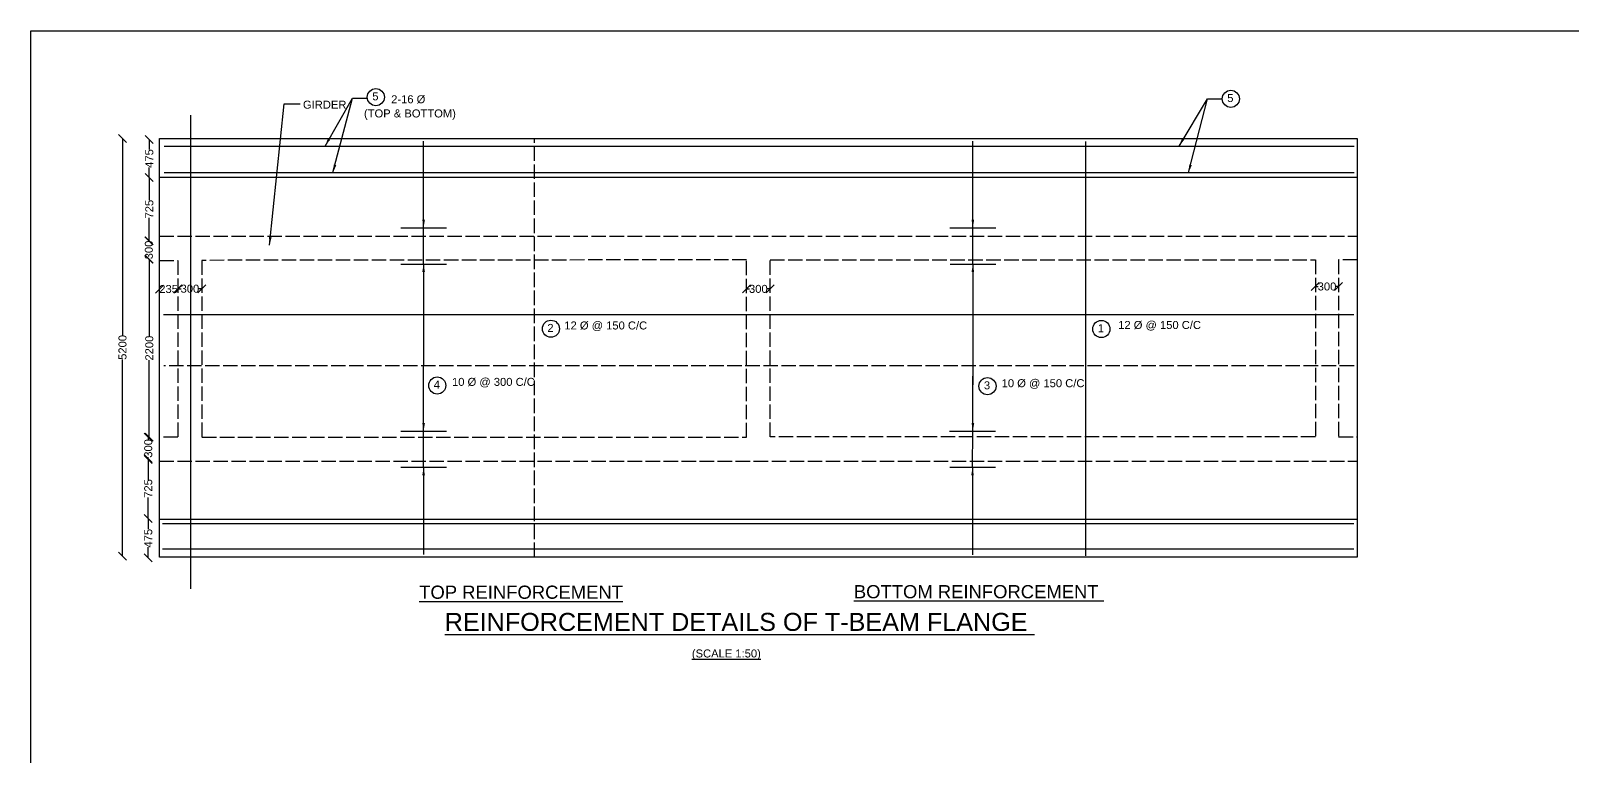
# Model space of a CAD drawing. Header units: millimetres. Extents: x -53230950 to 107255, y 2311 to 28837672.
# Drawn here: x -53230950 to -53211692, y 28828606 to 28837672 of the extents above; entities that cross this region are included whole.
import ezdxf

# ---------------------------------------------------------------- set-up
doc = ezdxf.new("R2010")
doc.units = ezdxf.units.MM
doc.header["$MEASUREMENT"] = 0
doc.linetypes.add('ACAD_ISO02W100', pattern=[15, 12, -3])
for name, color, linetype in [('DIMENSION', 7, 'Continuous'), ('DRAWING', 2, 'Continuous'), ('TEXT', 1, 'Continuous')]:
    doc.layers.add(name, color=color, linetype=linetype)
doc.styles.get("Standard").update_dxf_attribs({"font": 'arial.ttf', "height": 100})
doc.dimstyles.get("Standard").update_dxf_attribs({"dimtxt": 100, "dimasz": 100, "dimexe": 0.18, "dimexo": 0.0625, "dimgap": 0.09, "dimtad": 0, "dimdec": 0, "dimzin": 0, "dimdsep": 46, "dimtxsty": 'Standard', "dimblk": 'OBLIQUE', "dimcen": 0.09, "dimse1": 1, "dimse2": 1, "dimadec": 0, "dimazin": 0, "dimtfac": 1, "dimtdec": 0, "dimtofl": 0, "dimtmove": 0, "dimatfit": 3, "dimfxl": 1, "dimtolj": 1, "dimtzin": 0, "dimarcsym": 0})

# ---------------------------------------------------------------- blocks, each defined once
blk = doc.blocks.new('_Oblique')
at = {"color": 0, "linetype": 'ByBlock', "lineweight": -2}
blk.add_line((-0.5, -0.5), (0.5, 0.5), dxfattribs=at)
blk = doc.blocks.new('*D4')
at = {"layer": 'Defpoints', "color": 0, "transparency": 16777216}
for p in [(-53229309, 28836314), (-53229469, 28835838), (-53229309, 28835838)]:
    blk.add_point(p, dxfattribs=at)
at = {"layer": 'DIMENSION', "color": 0, "lineweight": -2, "transparency": 16777216}
for p, q in [((-53229469, 28836314), (-53229469, 28836189)), ((-53229469, 28835838), (-53229469, 28835963))]:
    blk.add_line(p, q, dxfattribs=at)
at = {"layer": 'DIMENSION', "color": 0, "lineweight": -2, "transparency": 16777216, "xscale": 100, "yscale": 100, "zscale": 100}
for p, rotation in [((-53229469, 28836314), 90), ((-53229469, 28835838), 270)]:
    blk.add_blockref('_Oblique', p, dxfattribs=dict(at, rotation=rotation))
at = {"layer": 'DIMENSION', "color": 0, "transparency": 16777216, "insert": (-53229469, 28836076), "char_height": 100, "attachment_point": 5, "rotation": 90}
blk.add_mtext('\\A1;475', dxfattribs=at)
blk = doc.blocks.new('*D5')
at = {"layer": 'Defpoints', "color": 0, "transparency": 16777216}
for p in [(-53229469, 28835838), (-53229469, 28835048), (-53229469, 28835048)]:
    blk.add_point(p, dxfattribs=at)
at = {"layer": 'DIMENSION', "color": 0, "lineweight": -2, "transparency": 16777216}
for p, q in [((-53229469, 28835838), (-53229469, 28835554)), ((-53229469, 28835048), (-53229469, 28835333))]:
    blk.add_line(p, q, dxfattribs=at)
at = {"layer": 'DIMENSION', "color": 0, "lineweight": -2, "transparency": 16777216, "xscale": 100, "yscale": 100, "zscale": 100}
for p, rotation in [((-53229469, 28835838), 90), ((-53229469, 28835048), 270)]:
    blk.add_blockref('_Oblique', p, dxfattribs=dict(at, rotation=rotation))
at = {"layer": 'DIMENSION', "color": 0, "transparency": 16777216, "insert": (-53229469, 28835443), "char_height": 100, "attachment_point": 5, "rotation": 90}
blk.add_mtext('\\A1;725', dxfattribs=at)
blk = doc.blocks.new('*D6')
at = {"layer": 'Defpoints', "color": 0, "transparency": 16777216}
for p in [(-53229469, 28835048), (-53229475, 28834819), (-53229469, 28834819)]:
    blk.add_point(p, dxfattribs=at)
at = {"layer": 'DIMENSION', "color": 0, "lineweight": -2, "transparency": 16777216}
for p, q in [((-53229475, 28835048), (-53229475, 28835044)), ((-53229475, 28834819), (-53229475, 28834823))]:
    blk.add_line(p, q, dxfattribs=at)
at = {"layer": 'DIMENSION', "color": 0, "lineweight": -2, "transparency": 16777216, "xscale": 100, "yscale": 100, "zscale": 100}
for p, rotation in [((-53229475, 28835048), 90), ((-53229475, 28834819), 270)]:
    blk.add_blockref('_Oblique', p, dxfattribs=dict(at, rotation=rotation))
at = {"layer": 'DIMENSION', "color": 0, "transparency": 16777216, "insert": (-53229475, 28834933), "char_height": 100, "attachment_point": 5, "rotation": 90}
blk.add_mtext('\\A1;300', dxfattribs=at)
blk = doc.blocks.new('*D7')
at = {"layer": 'Defpoints', "color": 0, "transparency": 16777216}
for p in [(-53229469, 28834819), (-53229469, 28832593), (-53229469, 28832593)]:
    blk.add_point(p, dxfattribs=at)
at = {"layer": 'DIMENSION', "color": 0, "lineweight": -2, "transparency": 16777216}
for p, q in [((-53229469, 28834819), (-53229469, 28833856)), ((-53229469, 28832593), (-53229469, 28833556))]:
    blk.add_line(p, q, dxfattribs=at)
at = {"layer": 'DIMENSION', "color": 0, "lineweight": -2, "transparency": 16777216, "xscale": 100, "yscale": 100, "zscale": 100}
for p, rotation in [((-53229469, 28834819), 90), ((-53229469, 28832593), 270)]:
    blk.add_blockref('_Oblique', p, dxfattribs=dict(at, rotation=rotation))
at = {"layer": 'DIMENSION', "color": 0, "transparency": 16777216, "insert": (-53229469, 28833706), "char_height": 100, "attachment_point": 5, "rotation": 90}
blk.add_mtext('\\A1;2200', dxfattribs=at)
blk = doc.blocks.new('*D8')
at = {"layer": 'Defpoints', "color": 0, "transparency": 16777216}
for p in [(-53229469, 28832593), (-53229482, 28832313), (-53229469, 28832313)]:
    blk.add_point(p, dxfattribs=at)
at = {"layer": 'DIMENSION', "color": 0, "lineweight": -2, "transparency": 16777216}
for p, q in [((-53229482, 28832593), (-53229482, 28832564)), ((-53229482, 28832313), (-53229482, 28832343))]:
    blk.add_line(p, q, dxfattribs=at)
at = {"layer": 'DIMENSION', "color": 0, "lineweight": -2, "transparency": 16777216, "xscale": 100, "yscale": 100, "zscale": 100}
for p, rotation in [((-53229482, 28832593), 90), ((-53229482, 28832313), 270)]:
    blk.add_blockref('_Oblique', p, dxfattribs=dict(at, rotation=rotation))
at = {"layer": 'DIMENSION', "color": 0, "transparency": 16777216, "insert": (-53229482, 28832453), "char_height": 100, "attachment_point": 5, "rotation": 90}
blk.add_mtext('\\A1;300', dxfattribs=at)
blk = doc.blocks.new('*D9')
at = {"layer": 'Defpoints', "color": 0, "transparency": 16777216}
for p in [(-53229482, 28832328), (-53229482, 28831576), (-53229482, 28831576)]:
    blk.add_point(p, dxfattribs=at)
at = {"layer": 'DIMENSION', "color": 0, "lineweight": -2, "transparency": 16777216}
for p, q in [((-53229482, 28832328), (-53229482, 28832062)), ((-53229482, 28831576), (-53229482, 28831841))]:
    blk.add_line(p, q, dxfattribs=at)
at = {"layer": 'DIMENSION', "color": 0, "lineweight": -2, "transparency": 16777216, "xscale": 100, "yscale": 100, "zscale": 100}
for p, rotation in [((-53229482, 28832328), 90), ((-53229482, 28831576), 270)]:
    blk.add_blockref('_Oblique', p, dxfattribs=dict(at, rotation=rotation))
at = {"layer": 'DIMENSION', "color": 0, "transparency": 16777216, "insert": (-53229482, 28831952), "char_height": 100, "attachment_point": 5, "rotation": 90}
blk.add_mtext('\\A1;725', dxfattribs=at)
blk = doc.blocks.new('*D10')
at = {"layer": 'Defpoints', "color": 0, "transparency": 16777216}
for p in [(-53229482, 28831576), (-53229482, 28831085), (-53229482, 28831085)]:
    blk.add_point(p, dxfattribs=at)
at = {"layer": 'DIMENSION', "color": 0, "lineweight": -2, "transparency": 16777216}
for p, q in [((-53229482, 28831576), (-53229482, 28831443)), ((-53229482, 28831085), (-53229482, 28831217))]:
    blk.add_line(p, q, dxfattribs=at)
at = {"layer": 'DIMENSION', "color": 0, "lineweight": -2, "transparency": 16777216, "xscale": 100, "yscale": 100, "zscale": 100}
for p, rotation in [((-53229482, 28831576), 90), ((-53229482, 28831085), 270)]:
    blk.add_blockref('_Oblique', p, dxfattribs=dict(at, rotation=rotation))
at = {"layer": 'DIMENSION', "color": 0, "transparency": 16777216, "insert": (-53229482, 28831330), "char_height": 100, "attachment_point": 5, "rotation": 90}
blk.add_mtext('\\A1;475', dxfattribs=at)
blk = doc.blocks.new('*D11')
at = {"layer": 'Defpoints', "color": 0, "transparency": 16777216}
for p in [(-53229804, 28836324), (-53229695, 28836324), (-53229562, 28831106)]:
    blk.add_point(p, dxfattribs=at)
at = {"layer": 'DIMENSION', "color": 0, "lineweight": -2, "transparency": 16777216}
for p, q in [((-53229804, 28836324), (-53229804, 28833864)), ((-53229804, 28831106), (-53229804, 28833566))]:
    blk.add_line(p, q, dxfattribs=at)
at = {"layer": 'DIMENSION', "color": 0, "lineweight": -2, "transparency": 16777216, "xscale": 100, "yscale": 100, "zscale": 100}
for p, rotation in [((-53229804, 28836324), 90), ((-53229804, 28831106), 270)]:
    blk.add_blockref('_Oblique', p, dxfattribs=dict(at, rotation=rotation))
at = {"layer": 'DIMENSION', "color": 0, "transparency": 16777216, "insert": (-53229804, 28833715), "char_height": 100, "attachment_point": 5, "rotation": 90}
blk.add_mtext('\\A1;5200', dxfattribs=at)
blk = doc.blocks.new('*D12')
at = {"layer": 'Defpoints', "color": 0, "transparency": 16777216}
for p in [(-53229343, 28834445), (-53229112, 28834445), (-53229112, 28834445)]:
    blk.add_point(p, dxfattribs=at)
at = {"layer": 'DIMENSION', "color": 0, "lineweight": -2, "transparency": 16777216}
for p, q in [((-53229343, 28834445), (-53229340, 28834445)), ((-53229112, 28834445), (-53229116, 28834445))]:
    blk.add_line(p, q, dxfattribs=at)
at = {"layer": 'DIMENSION', "color": 0, "lineweight": -2, "transparency": 16777216, "xscale": 100, "yscale": 100, "zscale": 100, "rotation": 180}
blk.add_blockref('_Oblique', (-53229343, 28834445), dxfattribs=at)
at = {"layer": 'DIMENSION', "color": 0, "lineweight": -2, "transparency": 16777216, "xscale": 100, "yscale": 100, "zscale": 100}
blk.add_blockref('_Oblique', (-53229112, 28834445), dxfattribs=at)
at = {"layer": 'DIMENSION', "color": 0, "transparency": 16777216, "insert": (-53229228, 28834445), "char_height": 100, "attachment_point": 5}
blk.add_mtext('\\A1;235', dxfattribs=at)
blk = doc.blocks.new('*D13')
at = {"layer": 'Defpoints', "color": 0, "transparency": 16777216}
for p in [(-53229112, 28834445), (-53228811, 28834448), (-53228811, 28834445)]:
    blk.add_point(p, dxfattribs=at)
at = {"layer": 'DIMENSION', "color": 0, "lineweight": -2, "transparency": 16777216}
for p, q in [((-53229112, 28834448), (-53229072, 28834448)), ((-53228811, 28834448), (-53228852, 28834448))]:
    blk.add_line(p, q, dxfattribs=at)
at = {"layer": 'DIMENSION', "color": 0, "lineweight": -2, "transparency": 16777216, "xscale": 100, "yscale": 100, "zscale": 100, "rotation": 180}
blk.add_blockref('_Oblique', (-53229112, 28834448), dxfattribs=at)
at = {"layer": 'DIMENSION', "color": 0, "lineweight": -2, "transparency": 16777216, "xscale": 100, "yscale": 100, "zscale": 100}
blk.add_blockref('_Oblique', (-53228811, 28834448), dxfattribs=at)
at = {"layer": 'DIMENSION', "color": 0, "transparency": 16777216, "insert": (-53228962, 28834448), "char_height": 100, "attachment_point": 5}
blk.add_mtext('\\A1;300', dxfattribs=at)
blk = doc.blocks.new('*D14')
at = {"layer": 'Defpoints', "color": 0, "transparency": 16777216}
for p in [(-53222008, 28834448), (-53222008, 28834446), (-53221712, 28834448)]:
    blk.add_point(p, dxfattribs=at)
at = {"layer": 'DIMENSION', "color": 0, "lineweight": -2, "transparency": 16777216}
for p, q in [((-53222008, 28834446), (-53221970, 28834446)), ((-53221712, 28834446), (-53221750, 28834446))]:
    blk.add_line(p, q, dxfattribs=at)
at = {"layer": 'DIMENSION', "color": 0, "lineweight": -2, "transparency": 16777216, "xscale": 100, "yscale": 100, "zscale": 100, "rotation": 180}
blk.add_blockref('_Oblique', (-53222008, 28834446), dxfattribs=at)
at = {"layer": 'DIMENSION', "color": 0, "lineweight": -2, "transparency": 16777216, "xscale": 100, "yscale": 100, "zscale": 100}
blk.add_blockref('_Oblique', (-53221712, 28834446), dxfattribs=at)
at = {"layer": 'DIMENSION', "color": 0, "transparency": 16777216, "insert": (-53221860, 28834446), "char_height": 100, "attachment_point": 5}
blk.add_mtext('\\A1;300', dxfattribs=at)
blk = doc.blocks.new('*D15')
at = {"layer": 'Defpoints', "color": 0, "transparency": 16777216}
for p in [(-53214901, 28834476), (-53214901, 28834408), (-53214610, 28834446)]:
    blk.add_point(p, dxfattribs=at)
at = {"layer": 'DIMENSION', "color": 0, "lineweight": -2, "transparency": 16777216}
for p, q in [((-53214901, 28834476), (-53214866, 28834476)), ((-53214610, 28834476), (-53214645, 28834476))]:
    blk.add_line(p, q, dxfattribs=at)
at = {"layer": 'DIMENSION', "color": 0, "lineweight": -2, "transparency": 16777216, "xscale": 100, "yscale": 100, "zscale": 100, "rotation": 180}
blk.add_blockref('_Oblique', (-53214901, 28834476), dxfattribs=at)
at = {"layer": 'DIMENSION', "color": 0, "lineweight": -2, "transparency": 16777216, "xscale": 100, "yscale": 100, "zscale": 100}
blk.add_blockref('_Oblique', (-53214610, 28834476), dxfattribs=at)
at = {"layer": 'DIMENSION', "color": 0, "transparency": 16777216, "insert": (-53214755, 28834476), "char_height": 100, "attachment_point": 5}
blk.add_mtext('\\A1;300', dxfattribs=at)

msp = doc.modelspace()

# ---------------------------------------------------------------- linework, layer by layer
at = {"layer": 'DRAWING', "color": 0}
for points in [[(-53228953.9, 28836616.8), (-53228953.9, 28830698.3)], [(-53229285.6, 28836232), (-53214416, 28836232)], [(-53217771, 28836288.1), (-53217771, 28831110.5)], [(-53229343.4, 28835844.6), (-53214379, 28835844.6)], [(-53229285.6, 28835899), (-53214416, 28835899)], [(-53226327.7, 28835210), (-53225756.5, 28835210)], [(-53226042.1, 28834757), (-53226042.1, 28835210)], [(-53219465.7, 28835210), (-53218894.5, 28835210)], [(-53219179.7, 28834757), (-53219180.1, 28835210)], [(-53226326.9, 28834757), (-53225756.5, 28834757)], [(-53219464.9, 28834757), (-53218894.5, 28834757)], [(-53229289.9, 28834124.8), (-53214420.5, 28834124.8)], [(-53226327.7, 28832669.5), (-53225756.5, 28832669.5)], [(-53226042.1, 28832216.5), (-53226042.1, 28832669.5)], [(-53219469.9, 28832669.5), (-53218898.6, 28832669.5)], [(-53219183.9, 28832216.5), (-53219179.7, 28832669.5)], [(-53226326.9, 28832216.5), (-53225756.5, 28832216.5)], [(-53219469.1, 28832216.5), (-53218898.6, 28832216.5)], [(-53229343.4, 28831567.2), (-53214379, 28831567.2)], [(-53214418.2, 28831509.4), (-53229302.8, 28831509.4)], [(-53214418.2, 28831191.8), (-53229302.8, 28831191.8)]]:
    msp.add_lwpolyline(points, dxfattribs=at)
msp.add_lwpolyline([(-53229343.4, 28836325.6), (-53214379, 28836325.6), (-53214379, 28831094.9), (-53229343.4, 28831094.9)], close=True, dxfattribs=at)
at = {"layer": 'DRAWING', "color": 0, "linetype": 'ACAD_ISO02W100', "ltscale": 15}
for points in [[(-53224657.7, 28831094.9), (-53224657.7, 28836325.6)], [(-53229343.4, 28835105.5), (-53214379, 28835105.5)], [(-53229343.4, 28834803.1), (-53229112.5, 28834803.1), (-53229112.5, 28832593.2), (-53229343.4, 28832593.2)], [(-53228811.3, 28834803.1), (-53228811.3, 28832593.2), (-53222008.2, 28832593.2), (-53222008.2, 28834809.4), (-53228811.3, 28834803.1)], [(-53214379, 28834809.6), (-53214609.8, 28834809.6), (-53214609.8, 28832596.9), (-53214379, 28832596.9)], [(-53214417.6, 28833483.7), (-53229289.2, 28833483.7)], [(-53229343.4, 28832294.1), (-53214379, 28832294.1)]]:
    msp.add_lwpolyline(points, dxfattribs=at)
msp.add_lwpolyline([(-53221711.9, 28834809.6), (-53214900.6, 28834809.6), (-53214900.6, 28832596.9), (-53221711.9, 28832596.9)], close=True, dxfattribs=at)
at = {"layer": 'TEXT', "color": 0}
msp.add_lwpolyline([(-53202057.5, 28816188.1), (-53230949.5, 28816188.1), (-53230949.5, 28837671.7), (-53202057.5, 28837671.7)], close=True, dxfattribs=at)
for centre in [(-53226638.8, 28836842.7), (-53215957.2, 28836821.3), (-53224451.6, 28833948.3), (-53217574.5, 28833944.6), (-53225871.8, 28833238.9), (-53218997.6, 28833230.8)]:
    msp.add_circle(centre, 107, dxfattribs=at)

# ---------------------------------------------------------------- texts
for s, height, p in [('GIRDER', 100, (-53227549.7, 28836698.7)), ('5', 100, (-53226683.1, 28836803.2)), ('2-16 Ø', 100, (-53226447.4, 28836766.1)), ('5', 100, (-53216001.5, 28836781.8)), ('(TOP & BOTTOM)', 100, (-53226787, 28836589.3)), ('2', 100, (-53224495.9, 28833908.8)), ('12 Ø @ 150 C/C', 100, (-53224283.8, 28833939.4)), ('1', 100, (-53217618.8, 28833905.1)), ('12 Ø @ 150 C/C ', 100, (-53217364.1, 28833945.4)), ('10 Ø @ 300 C/C ', 100, (-53225687, 28833234.2)), ('4', 100, (-53225916, 28833199.4)), ('3', 100, (-53219041.9, 28833191.3)), ('10 Ø @ 150 C/C ', 100, (-53218820.1, 28833218)), ('%%UTOP REINFORCEMENT', 164.834, (-53226097.3, 28830573.4)), ('%%UBOTTOM REINFORCEMENT ', 164.834, (-53220666.3, 28830579.9)), ('%%UREINFORCEMENT DETAILS OF T-BEAM FLANGE ', 225, (-53225778.3, 28830172.2)), ('%%U(SCALE 1:50)', 100, (-53222690.5, 28829840.2))]:
    msp.add_text(s, height=height, dxfattribs=at).set_placement(p)

# ---------------------------------------------------------------- dimensions: what is measured, and where the dimension line sits
at = {"layer": 'DIMENSION', "color": 0}
for base, p1, p2, text, picture, middle in [((-53229804.4, 28836323.6), (-53229562.5, 28831106), (-53229695.3, 28836323.6), '5200', '*D11', (-53229804.4, 28833714.8)), ((-53229469.4, 28835838.4), (-53229308.8, 28836313.8), (-53229308.8, 28835838.4), '475', '*D4', (-53229469.4, 28836076.1)), ((-53229469.4, 28835047.9), (-53229469.4, 28835838.4), (-53229469.4, 28835047.9), '725', '*D5', (-53229469.4, 28835443.2)), ((-53229474.6, 28834818.7), (-53229469.4, 28835047.9), (-53229469.4, 28834818.7), '300', '*D6', (-53229474.6, 28834933.3)), ((-53229469.4, 28832593.3), (-53229469.4, 28834818.7), (-53229469.4, 28832593.3), '2200', '*D7', (-53229469.4, 28833706)), ((-53229482.4, 28832313.4), (-53229469.4, 28832593.3), (-53229469.4, 28832313.4), '300', '*D8', (-53229482.4, 28832453.4)), ((-53229482.4, 28831575.6), (-53229482.4, 28832328.2), (-53229482.4, 28831575.6), '725', '*D9', (-53229482.4, 28831951.9)), ((-53229482.4, 28831084.8), (-53229482.4, 28831575.6), (-53229482.4, 28831084.8), '475', '*D10', (-53229482.4, 28831330.2))]:
    dim = msp.add_linear_dim(base=base, p1=p1, p2=p2, angle=90, text=text, dimstyle='Standard', dxfattribs=at)
    dim.commit()
    dim.dimension.update_dxf_attribs({"geometry": picture, "text_midpoint": middle})
for base, p1, p2, text, picture, middle in [((-53229112.5, 28834444.9), (-53229343.4, 28834444.9), (-53229112.5, 28834444.9), '235', '*D12', (-53229227.9, 28834444.9)), ((-53228811.3, 28834448.2), (-53229112.5, 28834444.9), (-53228811.3, 28834444.9), '300', '*D13', (-53228961.9, 28834448.2)), ((-53222008.2, 28834446), (-53221711.9, 28834448.2), (-53222008.2, 28834448.2), '300', '*D14', (-53221860, 28834446)), ((-53214900.6, 28834476.3), (-53214609.8, 28834446), (-53214900.6, 28834407.7), '300', '*D15', (-53214755.2, 28834476.3))]:
    dim = msp.add_linear_dim(base=base, p1=p1, p2=p2, text=text, dimstyle='Standard', dxfattribs=at)
    dim.commit()
    dim.dimension.update_dxf_attribs({"geometry": picture, "text_midpoint": middle})

# ---------------------------------------------------------------- leaders
for points in [[(-53227272.9, 28836232), (-53226931.7, 28836829.3)], [(-53227174.2, 28835899), (-53226931.7, 28836829.3), (-53226751.3, 28836829.3)], [(-53216603.9, 28836232), (-53216247.5, 28836823.5), (-53216068.1, 28836823.5)], [(-53216485.2, 28835899), (-53216247.5, 28836823.5)], [(-53227967.3, 28834992.9), (-53227785.6, 28836759.4), (-53227583, 28836759.4)]]:
    msp.add_leader(points, dimstyle='Standard', override={"dimgap": 0.09, "dimtad": 0}, dxfattribs=at)
at = {"layer": 'DRAWING', "color": 0}
for points, override in [([(-53226042.1, 28835210), (-53226042.1, 28836291.8)], {"dimasz": 100, "dimgap": 0.09, "dimtad": 0}), ([(-53219180.1, 28835210), (-53219180.1, 28836291.6)], {"dimasz": 100}), ([(-53226042.1, 28834757), (-53226042.1, 28833483.7)], {"dimasz": 100, "dimgap": 0.09, "dimtad": 0}), ([(-53219179.7, 28834757), (-53219179.7, 28833248.8)], {"dimasz": 100}), ([(-53226042.1, 28832669.5), (-53226042.1, 28833483.7)], {"dimasz": 100, "dimgap": 0.09, "dimtad": 0}), ([(-53219179.7, 28832669.5), (-53219179.7, 28833357.7)], {"dimasz": 100}), ([(-53226042.1, 28832216.5), (-53226042.1, 28831125.8)], {"dimasz": 100, "dimgap": 0.09, "dimtad": 0}), ([(-53219183.9, 28832216.5), (-53219183.9, 28831124.4)], {"dimasz": 100})]:
    msp.add_leader(points, dimstyle='Standard', override=override, dxfattribs=at)

doc.saveas('drawing.dxf')
